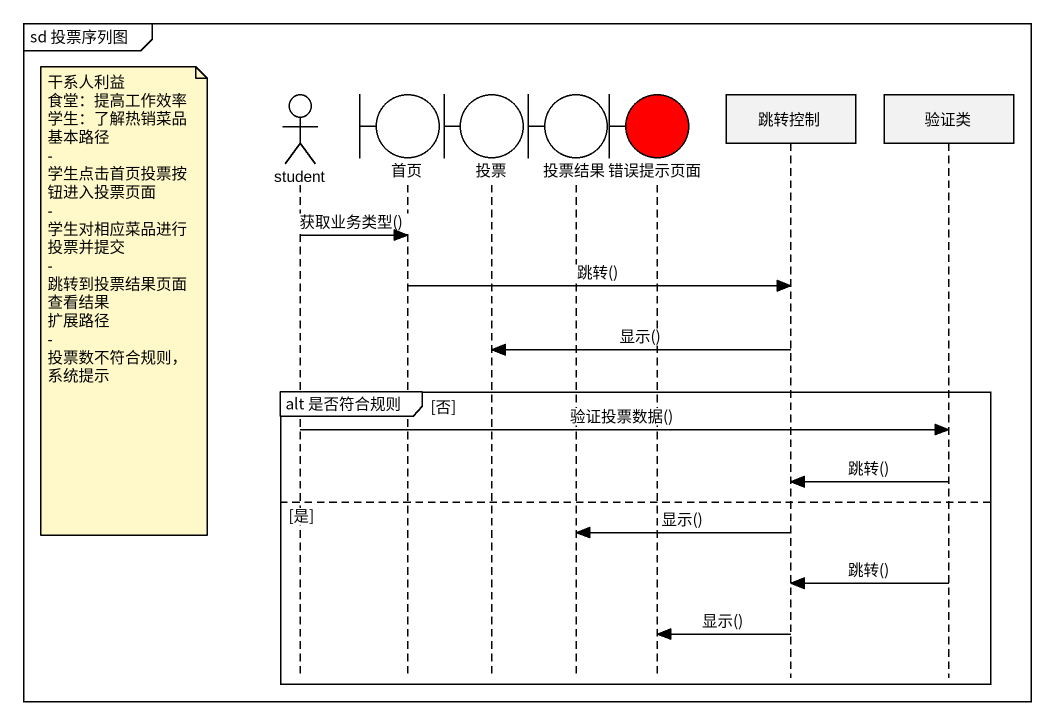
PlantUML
@startuml
mainframe sd 投票序列图
hide footbox
actor student
boundary 首页
boundary 投票
boundary 投票结果
boundary 错误提示页面 #FF0000
participant 跳转控制
participant 验证类

student -> 首页 : 获取业务类型()
首页 -> 跳转控制 : 跳转()
note left of student
  干系人利益
  食堂：提高工作效率
  学生：了解热销菜品
  基本路径
  - 学生点击首页投票按钮进入投票页面
  - 学生对相应菜品进行投票并提交
  - 跳转到投票结果页面查看结果
  扩展路径
  - 投票数不符合规则，系统提示
end note
跳转控制 -> 投票 : 显示()
group alt 是否符合规则 [否]
  student -> 验证类 : 验证投票数据()
  验证类 -> 跳转控制 : 跳转()
else 是
  跳转控制 -> 投票结果 : 显示()
  验证类 -> 跳转控制 : 跳转()
  跳转控制 -> 错误提示页面 : 显示()
end
@enduml
